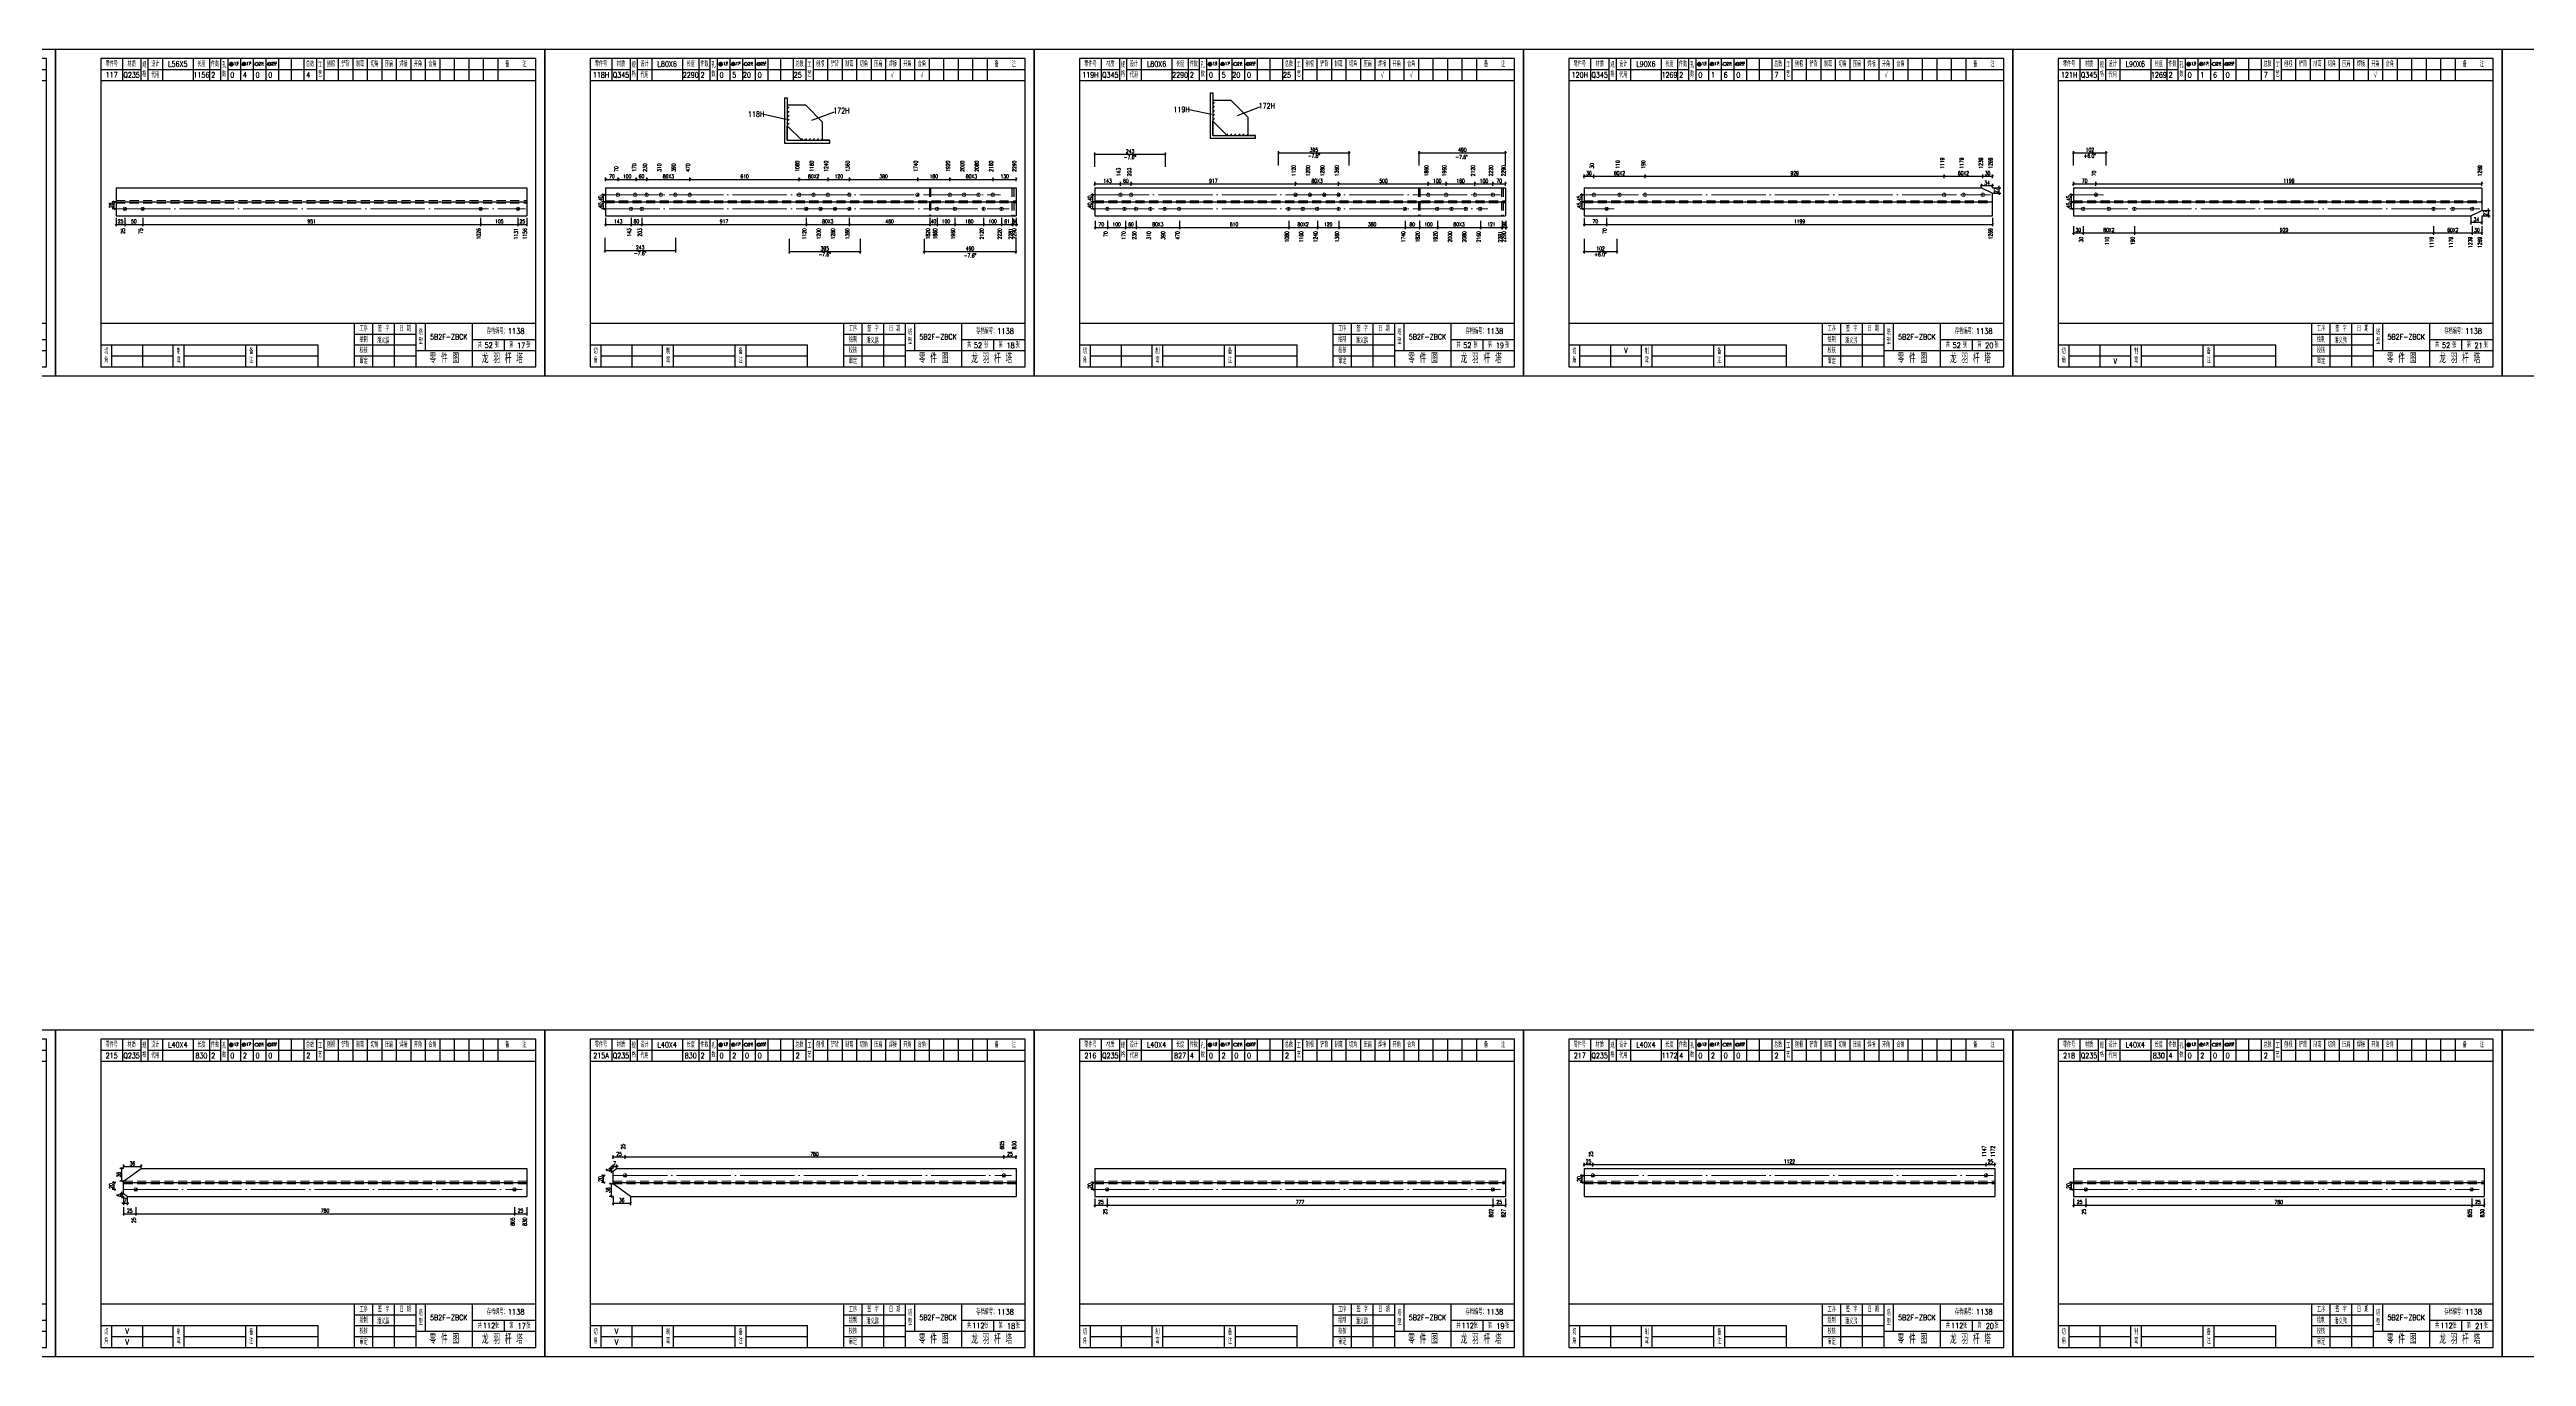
# Model space of a CAD drawing. Header units: millimetres. Extents: x 0 to 30240, y -10896 to -1348.
# Drawn here: x 4317 to 5683, y -2069 to -1348 of the extents above; entities that cross this region are included whole.
import ezdxf
from ezdxf.enums import TextEntityAlignment as Align

# ---------------------------------------------------------------- set-up
doc = ezdxf.new("R2010")
doc.units = ezdxf.units.MM
doc.header["$LTSCALE"] = 20
doc.header["$PDMODE"] = 1
doc.linetypes.add('DASHDOT2X', pattern=[1.75, 1.5, -0.125, 0, -0.125])
doc.linetypes.add('HIDDEN', pattern=[0.375, 0.25, -0.125])
for name, color, linetype, lineweight in [('1', 7, 'Continuous', 25), ('11', 3, 'Continuous', 13), ('2', 1, 'HIDDEN', 13), ('5', 1, 'Continuous', 13), ('7', 2, 'DASHDOT2X', 13)]:
    doc.layers.add(name, color=color, linetype=linetype, lineweight=lineweight)
doc.styles.get("Standard").update_dxf_attribs({"font": 'simplex', "width": 0.7, "bigfont": 'gbhzfs.shx'})
doc.styles.add('SYMBOL_TXT', font='txt.shx', dxfattribs={"width": 0.6})
doc.styles.add('TITLE_TXT', font='simplex.shx', dxfattribs={"width": 0.75, "height": 2.5, "bigfont": 'gbhzfs.shx'})
doc.dimstyles.get("Standard").update_dxf_attribs({"dimtxt": 2.1, "dimasz": 1, "dimexe": 1.05, "dimexo": 0, "dimgap": 0.63, "dimtad": 1, "dimzin": 0, "dimdsep": 46, "dimtxsty": 'standard', "dimblk": 'OBLIQUE', "dimblk1": 'OBLIQUE', "dimblk2": 'OBLIQUE', "dimcen": 0.09, "dimadec": 0, "dimazin": 0, "dimtfac": 1, "dimtdec": 1, "dimtix": 1, "dimtmove": 0, "dimatfit": 3, "dimfxl": 0, "dimtolj": 1, "dimtzin": 0, "dimarcsym": 0})
pattern_1 = [(0, (-3, 0), (0, 0.0125), [])]

# ---------------------------------------------------------------- blocks, each defined once
blk = doc.blocks.new('M12_HOLE')
h = blk.add_hatch()
h.set_pattern_fill('LINE', scale=0.1, style=0)
h.set_pattern_definition(pattern_1)
h.paths.add_polyline_path([(-5, 0, 1), (-1, 0, 1)])
at = {"color": 7}
blk.add_circle((-3, 0), 2, dxfattribs=at)
at = {"color": 7, "attachment_point": 1, "style": 'SYMBOL_TXT'}
for s, insert, char_height, width in [('13\\f??|b0|i0|c0|p54;.', (-0.1, 2.1), 3.5, 5.707), ('5', (3.7, 2.3), 1.8, 2.931)]:
    blk.add_mtext(s, dxfattribs=dict(at, insert=insert, char_height=char_height, width=width))
blk = doc.blocks.new('M16_HOLE')
h = blk.add_hatch()
h.set_pattern_fill('LINE', scale=0.1, style=0)
h.set_pattern_definition(pattern_1)
h.paths.add_polyline_path([(-1.6, 1.4, 0.668179), (-5, 0, 0.198912), (-4.4, -1.4)])
at = {"color": 7}
blk.add_circle((-3, 0), 2, dxfattribs=at)
at = {"color": 7, "attachment_point": 1, "style": 'SYMBOL_TXT'}
for s, insert, char_height, width in [('17.', (-0.4, 2.1), 3.5, 6.316), ('5', (3.6, 2.3), 1.8, 1.822)]:
    blk.add_mtext(s, dxfattribs=dict(at, insert=insert, char_height=char_height, width=width))
blk = doc.blocks.new('M20_HOLE')
at = {"color": 7}
blk.add_circle((-3, 0), 2, dxfattribs=at)
at = {"color": 7, "attachment_point": 1, "style": 'SYMBOL_TXT'}
for s, insert, char_height, width in [('21.', (-0.7, 2), 3.5, 6.074), ('5', (3.3, 2), 1.8, 1.458)]:
    blk.add_mtext(s, dxfattribs=dict(at, insert=insert, char_height=char_height, width=width))
blk = doc.blocks.new('M24_HOLE')
at = {"color": 7}
for radius in [2, 1.5]:
    blk.add_circle((-3, 0), radius, dxfattribs=at)
at = {"color": 7, "attachment_point": 1, "style": 'SYMBOL_TXT'}
for s, insert, char_height, width in [('25.', (-0.7, 2.1), 3.5, 2.429), ('5', (3.9, 2.3), 1.8, 1.944)]:
    blk.add_mtext(s, dxfattribs=dict(at, insert=insert, char_height=char_height, width=width))
blk = doc.blocks.new('JgCard')
for p, q in [((270, 180), (0, 180)), ((0, 180), (0, 0)), ((270, 0), (270, 180)), ((265, 175), (25, 175)), ((25, 175), (25, 5)), ((25, 169), (47, 169)), ((37, 175), (37, 163)), ((47, 175), (47, 163)), ((51, 175), (51, 163)), ((51, 169), (91, 169)), ((59, 175), (59, 163)), ((76, 175), (76, 163)), ((85, 175), (85, 163)), ((91, 175), (91, 163)), ((95, 175), (95, 163)), ((95, 169), (144, 169)), ((102, 175), (102, 163)), ((109, 175), (109, 163)), ((116, 175), (116, 163)), ((123, 175), (123, 163)), ((130, 175), (130, 163)), ((137, 175), (137, 163)), ((144, 175), (144, 163)), ((148, 175), (148, 163)), ((148, 169), (265, 169)), ((156, 175), (156, 163)), ((164, 175), (164, 163)), ((172, 175), (172, 163)), ((180, 175), (180, 163)), ((188, 175), (188, 163)), ((196, 175), (196, 163)), ((204, 175), (204, 163)), ((212, 175), (212, 163)), ((220, 175), (220, 163)), ((228, 175), (228, 163)), ((236, 175), (236, 163)), ((244, 175), (244, 163)), ((265, 5), (265, 175)), ((25, 163), (265, 163)), ((25, 29), (265, 29)), ((165, 5), (165, 29)), ((175, 5), (175, 29)), ((187, 5), (187, 29)), ((199, 5), (199, 29)), ((204, 29), (204, 14)), ((230, 5), (230, 29)), ((25, 17), (145, 17)), ((31, 5), (31, 17)), ((48, 17), (48, 5)), ((65, 5), (65, 17)), ((71, 5), (71, 17)), ((105, 5), (105, 17)), ((111, 5), (111, 17)), ((145, 5), (145, 17)), ((165, 23), (199, 23)), ((165, 17), (199, 17)), ((199, 14), (265, 14)), ((230, 20), (265, 20)), ((247.5, 20), (247.5, 14)), ((0, 0), (270, 0)), ((25, 5), (265, 5)), ((31, 11), (65, 11)), ((71, 11), (105, 11)), ((111, 11), (145, 11)), ((165, 11), (199, 11))]:
    blk.add_line(p, q)
blk.add_lwpolyline([(96, 172, -1), (98, 172, -1)], format="xyb", close=True)
blk.add_point((145, 96))
at = {"xscale": 0.5, "yscale": 0.5, "zscale": 0.5}
for name, p in [('M12_HOLE', (98.5, 172)), ('M16_HOLE', (105.5, 172)), ('M20_HOLE', (112.5, 172)), ('M24_HOLE', (119.5, 172))]:
    blk.add_blockref(name, p, dxfattribs=at)
at = {"style": 'TITLE_TXT', "width": 0.75}
for s, height, p in [('潘义鹏', 3, (177.4, 17.9)), ('存档编号：1138', 3.08, (238, 23.1)), ('龙 羽 杆 塔', 5, (235.2, 7))]:
    blk.add_text(s, height=height, dxfattribs=at).set_placement(p)
at = {"attachment_point": 5, "style": 'TITLE_TXT'}
for s, insert, char_height, width in [('零件号', (31, 172), 3, 15), ('材质', (42, 172), 3, 8), ('规格', (49, 169), 3, 4), ('设计', (55, 172), 3, 8), ('代用', (55, 166), 3, 8), ('长度', (80.5, 172), 3, 8), ('件数', (88, 172), 3, 6), ('孔数', (93, 169), 3, 4), ('总数', (140.5, 172), 3, 7), ('工\\P艺', (146, 169), 3, 4), ('刨根', (152, 172), 3, 8), ('铲背', (160, 172), 3, 8), ('制弯', (168, 172), 3, 8), ('切角', (176, 172), 3, 8), ('压扁', (184, 172), 3, 8), ('焊接', (192, 172), 3, 8), ('开角', (200, 172), 3, 8), ('合角', (208, 172), 3, 8), ('备    注', (254, 172), 3, 22), ('工序', (170, 26), 3, 10), ('签 字', (181, 26), 3, 12), ('日 期', (193, 26), 3, 12), ('切\\P角', (28, 11), 3, 6), ('制\\P弯', (68, 11), 3, 6), ('备\\P注', (108, 11), 3, 6), ('绘制', (170, 20), 3, 10), ('校核', (170, 14), 3, 10), ('塔\\P型', (201.5, 21.5), 3, 5), ('共    张', (238.8, 17), 3, 17.5), ('第    张', (256.2, 17), 3, 17.5), ('审定', (170, 8), 3, 10), ('零 件 图', (214.5, 9.5), 5, 31)]:
    blk.add_mtext(s, dxfattribs=dict(at, insert=insert, char_height=char_height, width=width))
blk = doc.blocks.new('M16')
for p, q in [((-0.7, -0.7), (0.7, 0.7)), ((-0.4, 0), (0.4, 0)), ((0, 0.4), (0, -0.4))]:
    blk.add_line(p, q)
blk.add_circle((0, 0), 1)
for radius in [0.8, 0.6, 0.4, 0.2]:
    blk.add_arc((0, 0), radius, 225, 45)
blk = doc.blocks.new('_Oblique')
at = {"color": 0, "linetype": 'ByBlock', "lineweight": -2}
blk.add_line((-0.5, -0.5), (0.5, 0.5), dxfattribs=at)
blk = doc.blocks.new('M20')
for p, q in [((-0.5, 0), (0.5, 0)), ((0, -0.5), (0, 0.5))]:
    blk.add_line(p, q)
blk.add_circle((0, 0), 1)
blk = doc.blocks.new('*D265')
at = {"layer": '11', "color": 0, "lineweight": -2}
for p, q in [((4848, -1444.4), (4847, -1444.4)), ((4848, -1440.7), (4848, -1445.4)), ((4848, -1444.4), (4850, -1444.4)), ((4850, -1440.7), (4850, -1445.4)), ((4850, -1444.4), (4851, -1444.4))]:
    blk.add_line(p, q, dxfattribs=at)
at = {"layer": 'Defpoints', "color": 0}
for p in [(4848, -1440.7), (4850, -1440.7), (4850, -1444.4)]:
    blk.add_point(p, dxfattribs=at)
at = {"layer": '11', "color": 0, "lineweight": -2}
blk.add_blockref('_Oblique', (4848, -1444.4), dxfattribs=at)
at = {"layer": '11', "color": 0, "lineweight": -2, "rotation": 180}
blk.add_blockref('_Oblique', (4850, -1444.4), dxfattribs=at)
at = {"layer": '11', "color": 0, "insert": (4849, -1442.7), "char_height": 2.1, "attachment_point": 5}
blk.add_mtext('\\A1;9', dxfattribs=at)
blk = doc.blocks.new('*D310')
at = {"layer": '11', "color": 0, "lineweight": -2}
for p, q in [((5388.7, -1424.1), (5393.4, -1424.1)), ((5388.7, -1427.1), (5393.4, -1427.1)), ((5392.4, -1424.1), (5392.4, -1423.1)), ((5392.4, -1427.1), (5392.4, -1424.1)), ((5392.4, -1427.1), (5392.4, -1428.1))]:
    blk.add_line(p, q, dxfattribs=at)
at = {"layer": 'Defpoints', "color": 0}
for p in [(5388.7, -1424.1), (5388.7, -1427.1), (5392.4, -1424.1)]:
    blk.add_point(p, dxfattribs=at)
at = {"layer": '11', "color": 0, "lineweight": -2}
for p, rotation in [((5392.4, -1424.1), 270), ((5392.4, -1427.1), 90)]:
    blk.add_blockref('_Oblique', p, dxfattribs=dict(at, rotation=rotation))
at = {"layer": '11', "color": 0, "insert": (5390.7, -1425.6), "char_height": 2.1, "attachment_point": 5, "rotation": 90}
blk.add_mtext('\\A1;27', dxfattribs=at)
blk = doc.blocks.new('*D311')
at = {"layer": '11', "color": 0, "lineweight": -2}
for p, q in [((5382.7, -1424.1), (5382.7, -1422)), ((5388.7, -1423), (5382.7, -1423)), ((5388.7, -1424.1), (5388.7, -1422))]:
    blk.add_line(p, q, dxfattribs=at)
at = {"layer": 'Defpoints', "color": 0}
for p in [(5382.7, -1423), (5382.7, -1424.1), (5388.7, -1424.1)]:
    blk.add_point(p, dxfattribs=at)
at = {"layer": '11', "color": 0, "lineweight": -2, "rotation": 180}
blk.add_blockref('_Oblique', (5382.7, -1423), dxfattribs=at)
at = {"layer": '11', "color": 0, "lineweight": -2}
blk.add_blockref('_Oblique', (5388.7, -1423), dxfattribs=at)
at = {"layer": '11', "color": 0, "insert": (5385.7, -1421.4), "char_height": 2.1, "attachment_point": 5}
blk.add_mtext('\\A1;34', dxfattribs=at)
blk = doc.blocks.new('*D322')
at = {"layer": '11', "color": 0, "lineweight": -2}
for p, q in [((5658.7, -1436.6), (5663.4, -1436.6)), ((5658.7, -1439.6), (5663.4, -1439.6)), ((5662.4, -1436.6), (5662.4, -1435.6)), ((5662.4, -1436.6), (5662.4, -1439.6)), ((5662.4, -1439.6), (5662.4, -1440.6))]:
    blk.add_line(p, q, dxfattribs=at)
at = {"layer": 'Defpoints', "color": 0}
for p in [(5658.7, -1436.6), (5658.7, -1439.6), (5662.4, -1439.6)]:
    blk.add_point(p, dxfattribs=at)
at = {"layer": '11', "color": 0, "lineweight": -2}
for p, rotation in [((5662.4, -1436.6), 270), ((5662.4, -1439.6), 90)]:
    blk.add_blockref('_Oblique', p, dxfattribs=dict(at, rotation=rotation))
at = {"layer": '11', "color": 0, "insert": (5660.7, -1438.1), "char_height": 2.1, "attachment_point": 5, "rotation": 90}
blk.add_mtext('\\A1;27', dxfattribs=at)
blk = doc.blocks.new('*D323')
at = {"layer": '11', "color": 0, "lineweight": -2}
for p, q in [((5652.7, -1439.6), (5652.7, -1444.4)), ((5658.7, -1443.3), (5652.7, -1443.3)), ((5658.7, -1439.6), (5658.7, -1444.4))]:
    blk.add_line(p, q, dxfattribs=at)
at = {"layer": 'Defpoints', "color": 0}
for p in [(5652.7, -1439.6), (5652.7, -1443.3), (5658.7, -1439.6)]:
    blk.add_point(p, dxfattribs=at)
at = {"layer": '11', "color": 0, "lineweight": -2, "rotation": 180}
blk.add_blockref('_Oblique', (5652.7, -1443.3), dxfattribs=at)
at = {"layer": '11', "color": 0, "lineweight": -2}
blk.add_blockref('_Oblique', (5658.7, -1443.3), dxfattribs=at)
at = {"layer": '11', "color": 0, "insert": (5655.7, -1441.6), "char_height": 2.1, "attachment_point": 5}
blk.add_mtext('\\A1;34', dxfattribs=at)
blk = doc.blocks.new('*D1235')
at = {"layer": '11', "color": 0, "lineweight": -2}
for p, q in [((4357.6, -1979.2), (4355.5, -1979.2)), ((4357.6, -1980.7), (4355.5, -1980.7)), ((4356.6, -1979.2), (4356.6, -1978.2)), ((4356.6, -1979.2), (4356.6, -1980.7)), ((4356.6, -1980.7), (4356.6, -1981.7))]:
    blk.add_line(p, q, dxfattribs=at)
at = {"layer": 'Defpoints', "color": 0}
for p in [(4356.6, -1980.7), (4357.6, -1979.2), (4357.6, -1980.7)]:
    blk.add_point(p, dxfattribs=at)
at = {"layer": '11', "color": 0, "lineweight": -2}
for p, rotation in [((4356.6, -1979.2), 270), ((4356.6, -1980.7), 90)]:
    blk.add_blockref('_Oblique', p, dxfattribs=dict(at, rotation=rotation))
at = {"layer": '11', "color": 0, "insert": (4354.9, -1980), "char_height": 2.1, "attachment_point": 5, "rotation": 90}
blk.add_mtext('\\A1;6', dxfattribs=at)
blk = doc.blocks.new('*D1236')
at = {"layer": '11', "color": 0, "lineweight": -2}
for p, q in [((4357.6, -1980.7), (4357.6, -1985.5)), ((4359.5, -1980.7), (4359.5, -1985.5)), ((4357.6, -1984.4), (4356.6, -1984.4)), ((4357.6, -1984.4), (4359.5, -1984.4)), ((4359.5, -1984.4), (4360.5, -1984.4))]:
    blk.add_line(p, q, dxfattribs=at)
at = {"layer": 'Defpoints', "color": 0}
for p in [(4357.6, -1980.7), (4359.5, -1980.7), (4359.5, -1984.4)]:
    blk.add_point(p, dxfattribs=at)
at = {"layer": '11', "color": 0, "lineweight": -2}
blk.add_blockref('_Oblique', (4357.6, -1984.4), dxfattribs=at)
at = {"layer": '11', "color": 0, "lineweight": -2, "rotation": 180}
blk.add_blockref('_Oblique', (4359.5, -1984.4), dxfattribs=at)
at = {"layer": '11', "color": 0, "insert": (4358.5, -1982.7), "char_height": 2.1, "attachment_point": 5}
blk.add_mtext('\\A1;7', dxfattribs=at)
blk = doc.blocks.new('*D1243')
at = {"layer": '11', "color": 0, "lineweight": -2}
for p, q in [((4627.6, -1973.7), (4625.5, -1973.7)), ((4627.6, -1980.7), (4625.5, -1980.7)), ((4626.6, -1973.7), (4626.6, -1980.7))]:
    blk.add_line(p, q, dxfattribs=at)
at = {"layer": 'Defpoints', "color": 0}
for p in [(4626.6, -1980.7), (4627.6, -1973.7), (4627.6, -1980.7)]:
    blk.add_point(p, dxfattribs=at)
at = {"layer": '11', "color": 0, "lineweight": -2}
for p, rotation in [((4626.6, -1973.7), 90), ((4626.6, -1980.7), 270)]:
    blk.add_blockref('_Oblique', p, dxfattribs=dict(at, rotation=rotation))
at = {"layer": '11', "color": 0, "insert": (4624.9, -1977.2), "char_height": 2.1, "attachment_point": 5, "rotation": 90}
blk.add_mtext('\\A1;36', dxfattribs=at)
blk = doc.blocks.new('*D1245')
at = {"layer": '11', "color": 0, "lineweight": -2}
for p, q in [((4627.6, -1965.2), (4625.5, -1965.2)), ((4627.6, -1966.7), (4625.5, -1966.7)), ((4626.6, -1965.2), (4626.6, -1964.2)), ((4626.6, -1966.7), (4626.6, -1965.2)), ((4626.6, -1966.7), (4626.6, -1967.7))]:
    blk.add_line(p, q, dxfattribs=at)
at = {"layer": 'Defpoints', "color": 0}
for p in [(4626.6, -1965.2), (4627.6, -1965.2), (4627.6, -1966.7)]:
    blk.add_point(p, dxfattribs=at)
at = {"layer": '11', "color": 0, "lineweight": -2}
for p, rotation in [((4626.6, -1965.2), 270), ((4626.6, -1966.7), 90)]:
    blk.add_blockref('_Oblique', p, dxfattribs=dict(at, rotation=rotation))
at = {"layer": '11', "color": 0, "insert": (4624.9, -1966), "char_height": 2.1, "attachment_point": 5, "rotation": 90}
blk.add_mtext('\\A1;6', dxfattribs=at)
blk = doc.blocks.new('*D1246')
at = {"layer": '11', "color": 0, "lineweight": -2}
for p, q in [((4627.6, -1964.1), (4626.6, -1964.1)), ((4627.6, -1965.2), (4627.6, -1963.1)), ((4627.6, -1964.1), (4629.5, -1964.1)), ((4629.5, -1965.2), (4629.5, -1963.1)), ((4629.5, -1964.1), (4630.5, -1964.1))]:
    blk.add_line(p, q, dxfattribs=at)
at = {"layer": 'Defpoints', "color": 0}
for p in [(4627.6, -1965.2), (4629.5, -1964.1), (4629.5, -1965.2)]:
    blk.add_point(p, dxfattribs=at)
at = {"layer": '11', "color": 0, "lineweight": -2}
blk.add_blockref('_Oblique', (4627.6, -1964.1), dxfattribs=at)
at = {"layer": '11', "color": 0, "lineweight": -2, "rotation": 180}
blk.add_blockref('_Oblique', (4629.5, -1964.1), dxfattribs=at)
at = {"layer": '11', "color": 0, "insert": (4628.5, -1962.5), "char_height": 2.1, "attachment_point": 5}
blk.add_mtext('\\A1;7', dxfattribs=at)
blk = doc.blocks.new('*D6948')
at = {"layer": '11', "color": 0, "lineweight": -2}
for p, q in [((5118.2, -1446), (5117.2, -1446)), ((5118.2, -1442.3), (5118.2, -1447.1)), ((5118.2, -1446), (5120.2, -1446)), ((5120.2, -1442.3), (5120.2, -1447.1)), ((5120.2, -1446), (5121.2, -1446))]:
    blk.add_line(p, q, dxfattribs=at)
at = {"layer": 'Defpoints', "color": 0}
for p in [(5118.2, -1442.3), (5120.2, -1442.3), (5120.2, -1446)]:
    blk.add_point(p, dxfattribs=at)
at = {"layer": '11', "color": 0, "lineweight": -2}
blk.add_blockref('_Oblique', (5118.2, -1446), dxfattribs=at)
at = {"layer": '11', "color": 0, "lineweight": -2, "rotation": 180}
blk.add_blockref('_Oblique', (5120.2, -1446), dxfattribs=at)
at = {"layer": '11', "color": 0, "insert": (5119.2, -1444.3), "char_height": 2.1, "attachment_point": 5}
blk.add_mtext('\\A1;9', dxfattribs=at)

msp = doc.modelspace()

# ---------------------------------------------------------------- linework, layer by layer
at = {"layer": '1'}
for p, q in [((4722.275, -1374.444), (4722.275, -1399.444)), ((4722.275, -1374.444), (4723.775, -1374.444)), ((4723.775, -1374.444), (4723.775, -1397.944)), ((4723.775, -1374.444), (4723.775, -1378.444)), ((4723.775, -1378.444), (4733.775, -1378.444)), ((4723.775, -1380.554), (4724.775, -1379.554)), ((4743.275, -1387.944), (4733.775, -1378.444)), ((4957.027, -1371.834), (4958.527, -1371.834)), ((4957.027, -1371.834), (4957.027, -1396.834)), ((4958.527, -1371.834), (4958.527, -1375.834)), ((4958.527, -1371.834), (4958.527, -1395.334)), ((4958.527, -1375.834), (4968.527, -1375.834)), ((4958.527, -1377.944), (4959.527, -1376.944)), ((4958.527, -1380.189), (4959.527, -1379.189)), ((4978.027, -1385.334), (4968.527, -1375.834)), ((4972.1, -1384.266), (4984.553, -1379.546)), ((4723.09, -1386.395), (4710.765, -1383.79)), ((4723.775, -1382.799), (4724.775, -1381.799)), ((4723.775, -1385.044), (4724.775, -1384.044)), ((4723.775, -1387.289), (4724.775, -1386.289)), ((4723.775, -1389.534), (4724.775, -1388.534)), ((4723.775, -1397.944), (4723.775, -1389.944)), ((4731.775, -1397.944), (4723.775, -1389.944)), ((4723.775, -1397.944), (4723.775, -1393.944)), ((4737.349, -1386.876), (4749.802, -1382.156)), ((4743.275, -1397.944), (4743.275, -1387.944)), ((4957.841, -1383.785), (4945.517, -1381.18)), ((4958.527, -1382.434), (4959.527, -1381.434)), ((4958.527, -1384.679), (4959.527, -1383.679)), ((4958.527, -1386.924), (4959.527, -1385.924)), ((4966.527, -1395.334), (4958.527, -1387.334)), ((4958.527, -1395.334), (4958.527, -1387.334)), ((4958.527, -1395.334), (4958.527, -1391.334)), ((4978.027, -1395.334), (4978.027, -1385.334)), ((4722.275, -1399.444), (4747.275, -1399.444)), ((4723.775, -1397.944), (4747.275, -1397.944)), ((4723.775, -1397.944), (4731.775, -1397.944)), ((4731.081, -1397.944), (4732.081, -1396.944)), ((4733.326, -1397.944), (4734.326, -1396.944)), ((4735.571, -1397.944), (4736.571, -1396.944)), ((4737.816, -1397.944), (4738.816, -1396.944)), ((4740.061, -1397.944), (4741.061, -1396.944)), ((4742.306, -1397.944), (4743.306, -1396.944)), ((4747.275, -1397.944), (4743.275, -1397.944)), ((4747.275, -1399.444), (4747.275, -1397.944)), ((4957.027, -1396.834), (4982.027, -1396.834)), ((4958.527, -1395.334), (4966.527, -1395.334)), ((4958.527, -1395.334), (4982.027, -1395.334)), ((4965.832, -1395.334), (4966.832, -1394.334)), ((4968.077, -1395.334), (4969.077, -1394.334)), ((4970.322, -1395.334), (4971.322, -1394.334)), ((4972.567, -1395.334), (4973.567, -1394.334)), ((4974.812, -1395.334), (4975.812, -1394.334)), ((4977.058, -1395.334), (4978.058, -1394.334)), ((4982.027, -1395.334), (4978.027, -1395.334)), ((4982.027, -1396.834), (4982.027, -1395.334)), ((4353.4, -1424.093), (4353.4, -1439.633)), ((4353.4, -1424.093), (4580, -1424.093)), ((4353.4, -1431.863), (4580, -1431.863)), ((4580, -1424.093), (4580, -1439.633)), ((4623.4, -1424.093), (4623.4, -1439.633)), ((4623.4, -1424.093), (4850, -1424.093)), ((4623.4, -1431.863), (4850, -1431.863)), ((4850, -1424.093), (4850, -1439.633)), ((4893.4, -1424.093), (4893.4, -1439.633)), ((4893.4, -1424.093), (5120, -1424.093)), ((4893.4, -1431.863), (5120, -1431.863)), ((5120, -1424.093), (5120, -1439.633)), ((5163.4, -1424.093), (5163.4, -1439.633)), ((5163.4, -1424.093), (5382.664, -1424.093)), ((5163.4, -1431.863), (5388.7, -1431.863)), ((5382.664, -1424.093), (5388.7, -1427.115)), ((5388.7, -1431.863), (5388.7, -1427.115)), ((5388.7, -1439.633), (5388.7, -1431.863)), ((5433.4, -1424.093), (5433.4, -1439.633)), ((5433.4, -1424.093), (5658.7, -1424.093)), ((5433.4, -1431.863), (5658.7, -1431.863)), ((5658.7, -1424.093), (5658.7, -1431.863)), ((5658.7, -1431.863), (5658.7, -1436.611)), ((4353.4, -1439.633), (4580, -1439.633)), ((4623.4, -1439.633), (4850, -1439.633)), ((4893.4, -1439.633), (5120, -1439.633)), ((5163.4, -1439.633), (5388.7, -1439.633)), ((5433.4, -1439.633), (5652.664, -1439.633)), ((5652.664, -1439.633), (5658.7, -1436.611)), ((4357.6, -1972.189), (4367.244, -1965.196)), ((4367.244, -1965.196), (4580, -1965.196)), ((4580, -1965.196), (4580, -1980.736)), ((4627.6, -1966.75), (4629.475, -1965.196)), ((4627.6, -1972.966), (4627.6, -1966.75)), ((4629.475, -1965.196), (4850, -1965.196)), ((4850, -1965.196), (4850, -1980.736)), ((4893.4, -1965.196), (4893.4, -1980.736)), ((4893.4, -1965.196), (5120, -1965.196)), ((5120, -1965.196), (5120, -1980.736)), ((5163.4, -1965.196), (5163.4, -1980.736)), ((5163.4, -1965.196), (5390, -1965.196)), ((5390, -1965.196), (5390, -1980.736)), ((5433.4, -1965.196), (5433.4, -1980.736)), ((5433.4, -1965.196), (5660, -1965.196)), ((5660, -1965.196), (5660, -1980.736)), ((4357.6, -1972.966), (4357.6, -1972.189)), ((4357.6, -1979.182), (4357.6, -1972.966)), ((4357.6, -1972.966), (4580, -1972.966)), ((4359.475, -1980.736), (4357.6, -1979.182)), ((4359.475, -1980.736), (4580, -1980.736)), ((4627.6, -1973.743), (4627.6, -1972.966)), ((4627.6, -1972.966), (4850, -1972.966)), ((4637.244, -1980.736), (4627.6, -1973.743)), ((4637.244, -1980.736), (4850, -1980.736)), ((4893.4, -1972.966), (5120, -1972.966)), ((4893.4, -1980.736), (5120, -1980.736)), ((5163.4, -1972.966), (5390, -1972.966)), ((5163.4, -1980.736), (5390, -1980.736)), ((5433.4, -1972.966), (5660, -1972.966)), ((5433.4, -1980.736), (5660, -1980.736))]:
    msp.add_line(p, q, dxfattribs=at)
at = {"layer": '1', "linetype": 'HIDDEN'}
for p, q in [((4802.157, -1424.093), (4802.157, -1439.633)), ((4802.71, -1424.093), (4802.71, -1439.633)), ((4847.733, -1424.093), (4847.733, -1439.633)), ((4848.687, -1424.093), (4848.687, -1439.633)), ((5072.116, -1424.093), (5072.116, -1439.633)), ((5072.791, -1424.093), (5072.791, -1439.633)), ((5117.786, -1424.093), (5117.786, -1439.633)), ((5118.687, -1424.093), (5118.687, -1439.633))]:
    msp.add_line(p, q, dxfattribs=at)
at = {"layer": '2'}
for p, q in [((4353.4, -1431.169), (4580, -1431.169)), ((4353.4, -1432.557), (4580, -1432.557)), ((4623.4, -1431.28), (4850, -1431.28)), ((4623.4, -1432.446), (4850, -1432.446)), ((4893.4, -1431.28), (5120, -1431.28)), ((4893.4, -1432.446), (5120, -1432.446)), ((5163.4, -1431.345), (5388.7, -1431.345)), ((5163.4, -1432.381), (5388.7, -1432.381)), ((5433.4, -1431.345), (5658.7, -1431.345)), ((5433.4, -1432.381), (5658.7, -1432.381)), ((4357.6, -1972.189), (4580, -1972.189)), ((4357.6, -1973.743), (4580, -1973.743)), ((4627.6, -1972.189), (4850, -1972.189)), ((4627.6, -1973.743), (4850, -1973.743)), ((4893.4, -1972.189), (5120, -1972.189)), ((4893.4, -1973.743), (5120, -1973.743)), ((5163.4, -1972.189), (5390, -1972.189)), ((5163.4, -1973.743), (5390, -1973.743)), ((5433.4, -1972.189), (5660, -1972.189)), ((5433.4, -1973.743), (5660, -1973.743))]:
    msp.add_line(p, q, dxfattribs=at)
at = {"layer": '7'}
for p, q in [((4623.4, -1427.978), (4841.336, -1427.978)), ((4893.4, -1427.978), (5117.273, -1427.978)), ((5163.4, -1427.978), (5387.552, -1427.978)), ((5433.4, -1427.978), (5450.027, -1427.978)), ((4353.4, -1435.748), (4579.357, -1435.748)), ((4623.4, -1435.748), (4846.194, -1435.748)), ((4893.4, -1435.748), (5110.257, -1435.748)), ((5163.4, -1435.748), (5180.027, -1435.748)), ((5433.4, -1435.748), (5657.552, -1435.748)), ((4357.6, -1976.851), (4577.44, -1976.851)), ((4627.6, -1969.081), (4847.44, -1969.081)), ((4893.4, -1976.851), (5117.277, -1976.851)), ((5163.4, -1969.081), (5389.348, -1969.081)), ((5433.4, -1976.851), (5657.325, -1976.851))]:
    msp.add_line(p, q, dxfattribs=at)

# ---------------------------------------------------------------- block references
at = {"layer": '1'}
for p in [(4050, -1527.863), (4320, -1527.863), (4590, -1527.863), (4860, -1527.863), (5130, -1527.863), (5400, -1527.863), (5670, -1527.863), (4050, -2068.966), (4320, -2068.966), (4590, -2068.966), (4860, -2068.966), (5130, -2068.966), (5400, -2068.966), (5670, -2068.966)]:
    msp.add_blockref('JgCard', p, dxfattribs=at)
at = {"layer": '5'}
for name, p in [('M16', (4358.302, -1435.748)), ('M16', (4368.105, -1435.748)), ('M16', (4554.57, -1435.748)), ('M16', (4575.157, -1435.748)), ('M20', (4630.327, -1427.978)), ('M20', (4637.55, -1435.748)), ('M20', (4639.85, -1427.978)), ('M20', (4643.487, -1435.748)), ('M20', (4646.159, -1427.978)), ('M20', (4654.075, -1427.978)), ('M20', (4661.991, -1427.978)), ('M20', (4669.907, -1427.978)), ('M20', (4730.268, -1427.978)), ('M16', (4734.226, -1435.748)), ('M20', (4738.184, -1427.978)), ('M16', (4742.142, -1435.748)), ('M20', (4746.1, -1427.978)), ('M16', (4750.059, -1435.748)), ('M20', (4757.975, -1427.978)), ('M16', (4757.975, -1435.748)), ('M16', (4795.576, -1427.978)), ('M20', (4806.371, -1435.748)), ('M20', (4813.388, -1427.978)), ('M20', (4816.266, -1435.748)), ('M20', (4821.304, -1427.978)), ('M20', (4829.22, -1427.978)), ('M20', (4832.099, -1435.748)), ('M20', (4837.136, -1427.978)), ('M20', (4841.994, -1435.748)), ('M20', (4900.327, -1435.748)), ('M20', (4907.55, -1427.978)), ('M20', (4909.85, -1435.748)), ('M20', (4913.487, -1427.978)), ('M20', (4916.159, -1435.748)), ('M20', (4924.075, -1435.748)), ('M20', (4931.991, -1435.748)), ('M20', (4939.907, -1435.748)), ('M20', (5000.268, -1435.748)), ('M16', (5004.226, -1427.978)), ('M20', (5008.184, -1435.748)), ('M16', (5012.142, -1427.978)), ('M20', (5016.1, -1435.748)), ('M16', (5020.059, -1427.978)), ('M16', (5027.975, -1427.978)), ('M20', (5027.975, -1435.748)), ('M16', (5064.497, -1435.748)), ('M20', (5077.451, -1427.978)), ('M20', (5082.308, -1435.748)), ('M20', (5087.346, -1427.978)), ('M20', (5090.224, -1435.748)), ('M20', (5098.141, -1435.748)), ('M20', (5103.178, -1427.978)), ('M20', (5106.057, -1435.748)), ('M20', (5113.073, -1427.978)), ('M20', (5168.726, -1427.978)), ('M16', (5175.827, -1435.748)), ('M20', (5182.928, -1427.978)), ('M20', (5197.13, -1427.978)), ('M20', (5362.049, -1427.978)), ('M20', (5372.701, -1427.978)), ('M20', (5383.352, -1427.978)), ('M20', (5438.726, -1435.748)), ('M16', (5445.827, -1427.978)), ('M20', (5452.928, -1435.748)), ('M20', (5467.13, -1435.748)), ('M20', (5632.049, -1435.748)), ('M20', (5642.701, -1435.748)), ('M20', (5653.352, -1435.748)), ('M16', (4364.297, -1976.851)), ('M16', (4573.24, -1976.851)), ('M16', (4634.297, -1969.081)), ('M16', (4843.24, -1969.081)), ('M16', (4900.248, -1976.851)), ('M16', (5113.077, -1976.851)), ('M16', (5168.233, -1969.081)), ('M16', (5385.148, -1969.081)), ('M16', (5440.224, -1976.851)), ('M16', (5653.125, -1976.851))]:
    msp.add_blockref(name, p, dxfattribs=at)

# ---------------------------------------------------------------- texts
at = {"style": 'TITLE_TXT', "width": 0.75}
for s, p in [('52', (4556.734, -1512.53)), ('17', (4574.691, -1512.621)), ('52', (4826.734, -1512.53)), ('18', (4844.691, -1512.621)), ('52', (5096.734, -1512.53)), ('19', (5114.691, -1512.621)), ('52', (5366.734, -1512.53)), ('20', (5384.691, -1512.621)), ('52', (5636.734, -1512.53)), ('21', (5654.691, -1512.621)), ('112', (4555.855, -2053.439)), ('17', (4575.003, -2053.654)), ('112', (4825.855, -2053.439)), ('18', (4845.003, -2053.654)), ('112', (5095.855, -2053.439)), ('19', (5115.003, -2053.654)), ('112', (5365.855, -2053.439)), ('20', (5385.003, -2053.654)), ('112', (5635.855, -2053.439)), ('21', (5655.003, -2053.654))]:
    msp.add_text(s, height=3, dxfattribs=at).set_placement(p)
at = {"layer": '1', "width": 0.7}
for s, p in [('117', (4351, -1361.863)), ('Q235', (4362, -1361.863)), ('L56X5', (4387.5, -1355.863)), ('1156', (4400.5, -1361.863)), ('2', (4407, -1361.863)), ('0', (4417.5, -1361.863)), ('4', (4424.5, -1361.863)), ('0', (4431.5, -1361.863)), ('0', (4438.5, -1361.863)), ('4', (4459.5, -1361.863)), ('118H', (4621, -1361.863)), ('Q345', (4632, -1361.863)), ('L80X6', (4657.5, -1355.863)), ('2290', (4670.5, -1361.863)), ('2', (4677, -1361.863)), ('0', (4687.5, -1361.863)), ('5', (4694.5, -1361.863)), ('20', (4701.5, -1361.863)), ('0', (4708.5, -1361.863)), ('25', (4729.5, -1361.863)), ('√', (4781.633, -1361.968)), ('√', (4798, -1361.863)), ('119H', (4891, -1361.863)), ('Q345', (4902, -1361.863)), ('L80X6', (4927.5, -1355.863)), ('2290', (4940.5, -1361.863)), ('2', (4947, -1361.863)), ('0', (4957.5, -1361.863)), ('5', (4964.5, -1361.863)), ('20', (4971.5, -1361.863)), ('0', (4978.5, -1361.863)), ('25', (4999.5, -1361.863)), ('√', (5052.066, -1361.777)), ('√', (5068, -1361.863)), ('120H', (5161, -1361.863)), ('Q345', (5172, -1361.863)), ('L90X6', (5197.5, -1355.863)), ('1269', (5210.5, -1361.863)), ('2', (5217, -1361.863)), ('0', (5227.5, -1361.863)), ('1', (5234.5, -1361.863)), ('6', (5241.5, -1361.863)), ('0', (5248.5, -1361.863)), ('7', (5269.5, -1361.863)), ('√', (5330, -1361.863)), ('121H', (5431, -1361.863)), ('Q345', (5442, -1361.863)), ('L90X6', (5467.5, -1355.863)), ('1269', (5480.5, -1361.863)), ('2', (5487, -1361.863)), ('0', (5497.5, -1361.863)), ('1', (5504.5, -1361.863)), ('6', (5511.5, -1361.863)), ('0', (5518.5, -1361.863)), ('7', (5539.5, -1361.863)), ('√', (5600, -1361.863)), ('172H', (4753.576, -1381.564)), ('119H', (4941.323, -1380.888)), ('172H', (4988.327, -1378.954)), ('118H', (4706.572, -1383.498)), ('V', (5186.5, -1513.863)), ('V', (5456.5, -1519.863)), ('L40X4', (4387.5, -1896.966)), ('L40X4', (4657.5, -1896.966)), ('L40X4', (4927.5, -1896.966)), ('L40X4', (5197.5, -1896.966)), ('L40X4', (5467.5, -1896.966)), ('215', (4351, -1902.966)), ('Q235', (4362, -1902.966)), ('830', (4400.5, -1902.966)), ('2', (4407, -1902.966)), ('0', (4417.5, -1902.966)), ('2', (4424.5, -1902.966)), ('0', (4431.5, -1902.966)), ('0', (4438.5, -1902.966)), ('2', (4459.5, -1902.966)), ('215A', (4621, -1902.966)), ('Q235', (4632, -1902.966)), ('830', (4670.5, -1902.966)), ('2', (4677, -1902.966)), ('0', (4687.5, -1902.966)), ('2', (4694.5, -1902.966)), ('0', (4701.5, -1902.966)), ('0', (4708.5, -1902.966)), ('2', (4729.5, -1902.966)), ('216', (4891, -1902.966)), ('Q235', (4902, -1902.966)), ('827', (4940.5, -1902.966)), ('4', (4947, -1902.966)), ('0', (4957.5, -1902.966)), ('2', (4964.5, -1902.966)), ('0', (4971.5, -1902.966)), ('0', (4978.5, -1902.966)), ('2', (4999.5, -1902.966)), ('217', (5161, -1902.966)), ('Q235', (5172, -1902.966)), ('1172', (5210.5, -1902.966)), ('4', (5217, -1902.966)), ('0', (5227.5, -1902.966)), ('2', (5234.5, -1902.966)), ('0', (5241.5, -1902.966)), ('0', (5248.5, -1902.966)), ('2', (5269.5, -1902.966)), ('218', (5431, -1902.966)), ('Q235', (5442, -1902.966)), ('830', (5480.5, -1902.966)), ('4', (5487, -1902.966)), ('0', (5497.5, -1902.966)), ('2', (5504.5, -1902.966)), ('0', (5511.5, -1902.966)), ('0', (5518.5, -1902.966)), ('2', (5539.5, -1902.966)), ('V', (4359.5, -2054.966)), ('V', (4359.5, -2060.966)), ('V', (4629.5, -2054.966)), ('V', (4629.5, -2060.966))]:
    msp.add_text(s, height=3, dxfattribs=at).set_placement(p, align=Align.MIDDLE_CENTER)
for s, p in [('-7.6°', (4912.877, -1406.196)), ('-7.6°', (5014.342, -1405.438)), ('-7.6°', (5095.79, -1406.116)), ('+6.0°', (5442.454, -1405.438)), ('-7.6°', (4642.602, -1459.24)), ('-7.6°', (4744.428, -1459.863)), ('-7.6°', (4824.58, -1460.477)), ('+6.0°', (5172.454, -1459.863))]:
    msp.add_text(s, height=2.1, dxfattribs=at).set_placement(p, align=Align.TOP_CENTER)
for s, p in [('70', (4630.457, -1415.32)), ('170', (4640.352, -1415.32)), ('230', (4646.289, -1415.32)), ('310', (4654.205, -1415.32)), ('390', (4662.121, -1415.32)), ('470', (4670.038, -1415.32)), ('1080', (4730.398, -1415.32)), ('1160', (4738.314, -1415.32)), ('1240', (4746.231, -1415.32)), ('1360', (4758.105, -1415.32)), ('1740', (4795.707, -1415.32)), ('1920', (4813.518, -1415.32)), ('2000', (4821.434, -1415.32)), ('2080', (4829.35, -1415.32)), ('2160', (4837.266, -1415.32)), ('2290', (4850.13, -1415.32)), ('143', (4907.55, -1417.793)), ('203', (4913.487, -1417.793)), ('1120', (5004.226, -1417.793)), ('1200', (5012.142, -1417.793)), ('1280', (5020.059, -1417.793)), ('1360', (5027.975, -1417.793)), ('1860', (5077.451, -1417.793)), ('1960', (5087.346, -1417.793)), ('2120', (5103.178, -1417.793)), ('2220', (5113.073, -1417.793)), ('2290', (5120, -1417.793)), ('30', (5168.726, -1413.593)), ('110', (5182.928, -1413.593)), ('190', (5197.13, -1413.593)), ('1119', (5362.071, -1413.593)), ('1179', (5372.723, -1413.593)), ('1239', (5383.374, -1413.593)), ('1269', (5388.7, -1413.593)), ('70', (5445.827, -1417.793)), ('1269', (5658.7, -1417.793)), ('25', (4634.252, -1954.696)), ('805', (4843.303, -1954.696)), ('830', (4850, -1954.696)), ('1147', (5385.167, -1958.896)), ('1172', (5390, -1958.896)), ('25', (5168.206, -1958.896))]:
    msp.add_text(s, height=2.1, rotation=90, dxfattribs=at).set_placement(p)
for s, p in [('25', (4358.31, -1446.458)), ('75', (4368.113, -1446.458)), ('1026', (4554.511, -1446.458)), ('1131', (4575.096, -1446.458)), ('1156', (4580, -1446.458)), ('143', (4637.55, -1446.458)), ('203', (4643.487, -1446.458)), ('1120', (4734.226, -1446.458)), ('1200', (4742.142, -1446.458)), ('1280', (4750.059, -1446.458)), ('1360', (4757.975, -1446.458)), ('1820', (4802.413, -1446.458)), ('1860', (4806.371, -1446.458)), ('1960', (4816.266, -1446.458)), ('2120', (4832.099, -1446.458)), ('2220', (4841.994, -1446.458)), ('2281', (4848.03, -1446.458)), ('2290', (4850, -1446.458)), ('70', (4900.51, -1448.109)), ('170', (4910.405, -1448.109)), ('230', (4916.342, -1448.109)), ('310', (4924.258, -1448.109)), ('390', (4932.174, -1448.109)), ('470', (4940.091, -1448.109)), ('1080', (5000.451, -1448.109)), ('1160', (5008.367, -1448.109)), ('1240', (5016.284, -1448.109)), ('1360', (5028.158, -1448.109)), ('1740', (5064.68, -1448.109)), ('1820', (5072.596, -1448.109)), ('1920', (5082.492, -1448.109)), ('2000', (5090.408, -1448.109)), ('2080', (5098.324, -1448.109)), ('2160', (5106.24, -1448.109)), ('2290', (5120.183, -1448.109)), ('70', (5175.827, -1446.458)), ('1269', (5388.7, -1446.458)), ('2281', (5118.213, -1448.109)), ('30', (5438.726, -1451.183)), ('110', (5452.928, -1451.183)), ('190', (5467.13, -1451.183)), ('1119', (5632.071, -1451.183)), ('1179', (5642.723, -1451.183)), ('1239', (5653.374, -1451.183)), ('1269', (5658.7, -1451.183)), ('25', (4364.252, -1992.286)), ('805', (4573.303, -1992.286)), ('830', (4580, -1992.286)), ('25', (4900.248, -1987.561)), ('802', (5113.152, -1987.561)), ('827', (5120, -1987.561)), ('25', (5440.224, -1987.561)), ('805', (5653.176, -1987.561)), ('830', (5660, -1987.561))]:
    msp.add_text(s, height=2.1, rotation=90, dxfattribs=at).set_placement(p, align=Align.RIGHT)
at = {"layer": '1', "char_height": 3, "width": 26, "attachment_point": 5}
for insert in [(4537, -1506.363), (4807, -1506.363), (5077, -1506.363), (5347, -1506.363), (5617, -1506.363), (4537, -2047.466), (4807, -2047.466), (5077, -2047.466), (5347, -2047.466), (5617, -2047.466)]:
    msp.add_mtext('5B2F-ZBCK', dxfattribs=dict(at, insert=insert))

# ---------------------------------------------------------------- dimensions: what is measured, and where the dimension line sits
at = {"layer": '1'}
for base, p1, p2, text in [((4932.348, -1405.671), (4893.407, -1412.671), (4932.348, -1412.671), '243'), ((5033.813, -1404.913), (4994.871, -1411.913), (5033.813, -1411.913), '395'), ((5120.087, -1404.913), (5072.413, -1411.913), (5120.087, -1411.913), '490'), ((5451.508, -1404.913), (5433.4, -1411.913), (5451.508, -1411.913), '102'), ((4662.159, -1458.715), (4623.045, -1451.715), (4662.159, -1451.715), '243'), ((4763.985, -1459.338), (4724.871, -1452.338), (4763.985, -1452.338), '395'), ((4849.894, -1459.338), (4799.246, -1452.338), (4849.894, -1452.338), '490'), ((5181.508, -1459.338), (5163.4, -1452.338), (5181.508, -1452.338), '102')]:
    msp.add_linear_dim(base=base, p1=p1, p2=p2, text=text, dimstyle='standard', dxfattribs=at).render()
for base, p1, p2, text in [((4352.35, -1431.863), (4353.35, -1435.748), (4353.35, -1431.863), '28'), ((4622.35, -1427.978), (4623.35, -1431.863), (4623.35, -1427.978), '40'), ((4622.35, -1431.863), (4623.35, -1435.748), (4623.35, -1431.863), '40'), ((4892.35, -1427.978), (4893.35, -1431.863), (4893.35, -1427.978), '40'), ((4892.35, -1431.863), (4893.35, -1435.748), (4893.35, -1431.863), '40'), ((5162.35, -1427.978), (5163.35, -1431.863), (5163.35, -1427.978), '45'), ((5162.35, -1431.863), (5163.35, -1435.748), (5163.35, -1431.863), '45'), ((5432.35, -1427.978), (5433.35, -1431.863), (5433.35, -1427.978), '45'), ((5432.35, -1431.863), (5433.35, -1435.748), (5433.35, -1431.863), '45'), ((4352.35, -1972.966), (4353.35, -1976.851), (4353.35, -1972.966), '20'), ((4622.35, -1969.081), (4623.35, -1972.966), (4623.35, -1969.081), '20'), ((4892.35, -1972.966), (4893.35, -1976.851), (4893.35, -1972.966), '20'), ((5162.35, -1969.081), (5163.35, -1972.966), (5163.35, -1969.081), '20'), ((5432.35, -1972.966), (5433.35, -1976.851), (5433.35, -1972.966), '20')]:
    msp.add_linear_dim(base=base, p1=p1, p2=p2, angle=90, text=text, dimstyle='standard', dxfattribs=at).render()
at = {"layer": '11'}
for base, p1, p2, text in [((4630.457, -1419.52), (4623.53, -1420.57), (4630.457, -1420.57), '70'), ((4640.352, -1419.52), (4630.457, -1420.57), (4640.352, -1420.57), '100'), ((4646.289, -1419.52), (4640.352, -1420.57), (4646.289, -1420.57), '60'), ((4670.038, -1419.52), (4646.289, -1420.57), (4670.038, -1420.57), '80X3'), ((4730.398, -1419.52), (4670.038, -1420.57), (4730.398, -1420.57), '610'), ((4746.231, -1419.52), (4730.398, -1420.57), (4746.231, -1420.57), '80X2'), ((4758.105, -1419.52), (4746.231, -1420.57), (4758.105, -1420.57), '120'), ((4795.707, -1419.52), (4758.105, -1420.57), (4795.707, -1420.57), '380'), ((4813.518, -1419.52), (4795.707, -1420.57), (4813.518, -1420.57), '180'), ((4837.266, -1419.52), (4813.518, -1420.57), (4837.266, -1420.57), '80X3'), ((4850.13, -1419.52), (4837.266, -1420.57), (4850.13, -1420.57), '130'), ((4907.55, -1421.993), (4893.4, -1423.043), (4907.55, -1423.043), '143'), ((4913.487, -1421.993), (4907.55, -1423.043), (4913.487, -1423.043), '60'), ((5004.226, -1421.993), (4913.487, -1423.043), (5004.226, -1423.043), '917'), ((5027.975, -1421.993), (5004.226, -1423.043), (5027.975, -1423.043), '80X3'), ((5077.451, -1421.993), (5027.975, -1423.043), (5077.451, -1423.043), '500'), ((5087.346, -1421.993), (5077.451, -1423.043), (5087.346, -1423.043), '100'), ((5103.178, -1421.993), (5087.346, -1423.043), (5103.178, -1423.043), '160'), ((5113.073, -1421.993), (5103.178, -1423.043), (5113.073, -1423.043), '100'), ((5120, -1421.993), (5113.073, -1423.043), (5120, -1423.043), '70'), ((5168.726, -1417.793), (5163.4, -1418.843), (5168.726, -1418.843), '30'), ((5197.13, -1417.793), (5168.726, -1418.843), (5197.13, -1418.843), '80X2'), ((5362.049, -1417.793), (5197.13, -1418.843), (5362.049, -1418.843), '929'), ((5383.352, -1417.793), (5362.049, -1418.843), (5383.352, -1418.843), '60X2'), ((5388.7, -1417.793), (5383.352, -1418.843), (5388.7, -1418.843), '30'), ((5445.827, -1421.993), (5433.4, -1423.043), (5445.827, -1423.043), '70'), ((5658.7, -1421.993), (5445.827, -1423.043), (5658.7, -1423.043), '1199'), ((4358.302, -1444.358), (4353.4, -1440.683), (4358.302, -1440.683), '25'), ((4368.105, -1444.358), (4358.302, -1440.683), (4368.105, -1440.683), '50'), ((4554.57, -1444.358), (4368.105, -1440.683), (4554.57, -1440.683), '951'), ((4575.157, -1444.358), (4554.57, -1440.683), (4575.157, -1440.683), '105'), ((4580, -1444.358), (4575.157, -1440.683), (4580, -1440.683), '25'), ((4637.55, -1444.358), (4623.4, -1440.683), (4637.55, -1440.683), '143'), ((4643.487, -1444.358), (4637.55, -1440.683), (4643.487, -1440.683), '60'), ((4734.226, -1444.358), (4643.487, -1440.683), (4734.226, -1440.683), '917'), ((4757.975, -1444.358), (4734.226, -1440.683), (4757.975, -1440.683), '80X3'), ((4802.413, -1444.358), (4757.975, -1440.683), (4802.413, -1440.683), '460'), ((4806.371, -1444.358), (4802.413, -1440.683), (4806.371, -1440.683), '40'), ((4816.266, -1444.358), (4806.371, -1440.683), (4816.266, -1440.683), '100'), ((4832.099, -1444.358), (4816.266, -1440.683), (4832.099, -1440.683), '160'), ((4841.994, -1444.358), (4832.099, -1440.683), (4841.994, -1440.683), '100'), ((4848.03, -1444.358), (4841.994, -1440.683), (4848.03, -1440.683), '61'), ((4900.51, -1446.009), (4893.583, -1442.334), (4900.51, -1442.334), '70'), ((4910.405, -1446.009), (4900.51, -1442.334), (4910.405, -1442.334), '100'), ((4916.342, -1446.009), (4910.405, -1442.334), (4916.342, -1442.334), '60'), ((4940.091, -1446.009), (4916.342, -1442.334), (4940.091, -1442.334), '80X3'), ((5000.451, -1446.009), (4940.091, -1442.334), (5000.451, -1442.334), '610'), ((5016.284, -1446.009), (5000.451, -1442.334), (5016.284, -1442.334), '80X2'), ((5028.158, -1446.009), (5016.284, -1442.334), (5028.158, -1442.334), '120'), ((5064.68, -1446.009), (5028.158, -1442.334), (5064.68, -1442.334), '380'), ((5072.596, -1446.009), (5064.68, -1442.334), (5072.596, -1442.334), '80'), ((5082.492, -1446.009), (5072.596, -1442.334), (5082.492, -1442.334), '100'), ((5106.24, -1446.009), (5082.492, -1442.334), (5106.24, -1442.334), '80X3'), ((5118.213, -1446.009), (5106.24, -1442.334), (5118.213, -1442.334), '121'), ((5175.827, -1444.358), (5163.4, -1440.683), (5175.827, -1440.683), '70'), ((5388.7, -1444.358), (5175.827, -1440.683), (5388.7, -1440.683), '1199'), ((5438.726, -1449.083), (5433.4, -1445.408), (5438.726, -1445.408), '30'), ((5467.13, -1449.083), (5438.726, -1445.408), (5467.13, -1445.408), '80X2'), ((5632.049, -1449.083), (5467.13, -1445.408), (5632.049, -1445.408), '929'), ((5653.352, -1449.083), (5632.049, -1445.408), (5653.352, -1445.408), '60X2'), ((5658.7, -1449.083), (5653.352, -1445.408), (5658.7, -1445.408), '30'), ((4367.244, -1964.146), (4357.6, -1965.196), (4367.244, -1965.196), '36'), ((4634.297, -1958.896), (4627.6, -1959.946), (4634.297, -1959.946), '25'), ((4843.24, -1958.896), (4634.297, -1959.946), (4843.24, -1959.946), '780'), ((4850, -1958.896), (4843.24, -1959.946), (4850, -1959.946), '25'), ((5168.233, -1963.096), (5163.4, -1964.146), (5168.233, -1964.146), '25'), ((5385.148, -1963.096), (5168.233, -1964.146), (5385.148, -1964.146), '1122'), ((5390, -1963.096), (5385.148, -1964.146), (5390, -1964.146), '25'), ((4637.244, -1984.411), (4627.6, -1980.736), (4637.244, -1980.736), '36'), ((4364.297, -1990.186), (4357.6, -1986.511), (4364.297, -1986.511), '25'), ((4573.24, -1990.186), (4364.297, -1986.511), (4573.24, -1986.511), '780'), ((4580, -1990.186), (4573.24, -1986.511), (4580, -1986.511), '25'), ((4900.248, -1985.461), (4893.4, -1981.786), (4900.248, -1981.786), '25'), ((5113.077, -1985.461), (4900.248, -1981.786), (5113.077, -1981.786), '777'), ((5120, -1985.461), (5113.077, -1981.786), (5120, -1981.786), '25'), ((5440.224, -1985.461), (5433.4, -1981.786), (5440.224, -1981.786), '25'), ((5653.125, -1985.461), (5440.224, -1981.786), (5653.125, -1981.786), '780'), ((5660, -1985.461), (5653.125, -1981.786), (5660, -1981.786), '25')]:
    msp.add_linear_dim(base=base, p1=p1, p2=p2, text=text, dimstyle='standard', dxfattribs=at).render()
for base, p1, p2, text, picture, middle in [((5382.664, -1423.043), (5388.7, -1424.093), (5382.664, -1424.093), '34', '*D311', (5385.682, -1421.363)), ((4850, -1444.358), (4848.03, -1440.683), (4850, -1440.683), '9', '*D265', (4849.015, -1442.678)), ((5120.183, -1446.009), (5118.213, -1442.334), (5120.183, -1442.334), '9', '*D6948', (5119.198, -1444.329)), ((5652.664, -1443.308), (5658.7, -1439.633), (5652.664, -1439.633), '34', '*D323', (5655.682, -1441.628)), ((4629.475, -1964.146), (4627.6, -1965.196), (4629.475, -1965.196), '7', '*D1246', (4628.538, -1962.466)), ((4359.475, -1984.411), (4357.6, -1980.736), (4359.475, -1980.736), '7', '*D1236', (4358.538, -1982.731))]:
    dim = msp.add_linear_dim(base=base, p1=p1, p2=p2, text=text, dimstyle='standard', dxfattribs=at)
    dim.commit()
    dim.dimension.update_dxf_attribs({"geometry": picture, "text_midpoint": middle})
for base, p1, p2, text, picture, middle in [((5392.375, -1424.093), (5388.7, -1427.115), (5388.7, -1424.093), '27', '*D310', (5390.695, -1425.604)), ((5662.375, -1439.633), (5658.7, -1436.611), (5658.7, -1439.633), '27', '*D322', (5660.695, -1438.122)), ((4626.55, -1965.196), (4627.6, -1966.75), (4627.6, -1965.196), '6', '*D1245', (4624.87, -1965.973)), ((4356.55, -1980.736), (4357.6, -1979.182), (4357.6, -1980.736), '6', '*D1235', (4354.87, -1979.959)), ((4626.55, -1980.736), (4627.6, -1973.743), (4627.6, -1980.736), '36', '*D1243', (4624.87, -1977.239))]:
    dim = msp.add_linear_dim(base=base, p1=p1, p2=p2, angle=90, text=text, dimstyle='standard', dxfattribs=at)
    dim.commit()
    dim.dimension.update_dxf_attribs({"geometry": picture, "text_midpoint": middle})
msp.add_linear_dim(base=(4356.55, -1965.196), p1=(4357.6, -1972.189), p2=(4357.6, -1965.196), angle=90, text='36', dimstyle='standard', dxfattribs=at).render()

doc.saveas('drawing.dxf')
